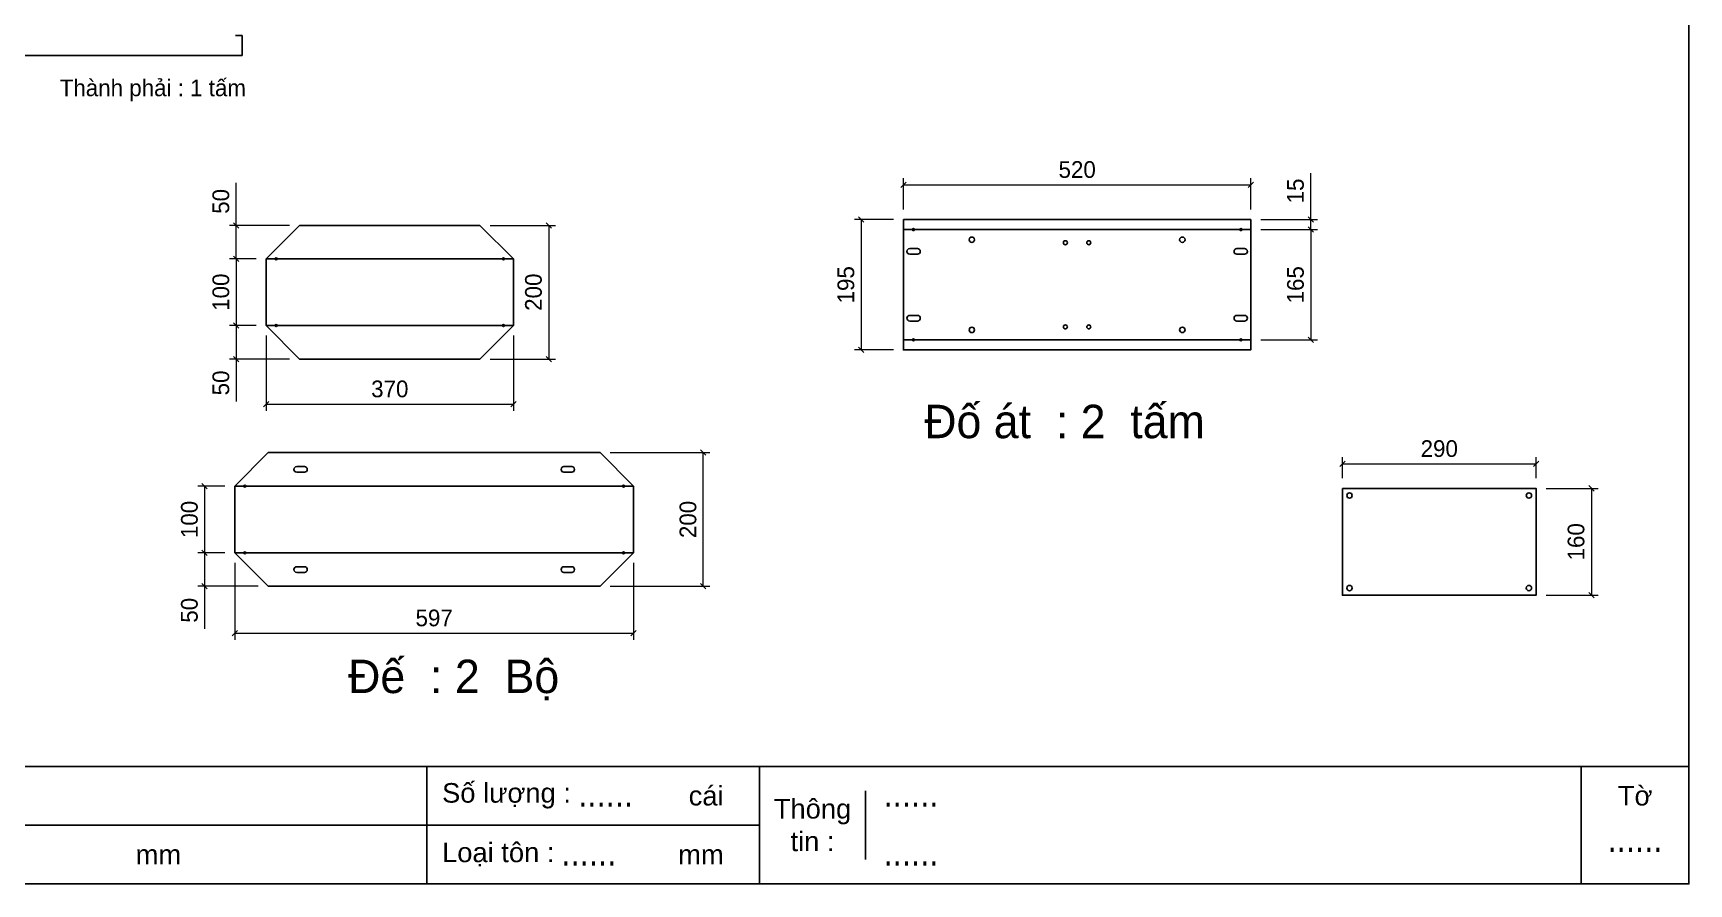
# Model space of a CAD drawing. Header units: millimetres. Extents: x 0 to 4348, y 0 to 3075.
# Drawn here: x 1870 to 4348, y 0 to 1273 of the extents above; entities that cross this region are included whole.
import ezdxf
from ezdxf.enums import TextEntityAlignment as Align

# ---------------------------------------------------------------- set-up
doc = ezdxf.new("R2010")
doc.units = ezdxf.units.MM
doc.layers.add('CNC', color=7, linetype='Continuous')
doc.layers.add('DIM', color=253, linetype='Continuous')
doc.styles.add('Arial', font='arial.ttf')
doc.styles.add('Tahoma (Input Text)', font='tahoma.ttf')
doc.dimstyles.new('Dim-25', dxfattribs={"dimtxt": 25, "dimasz": 8, "dimexe": 10, "dimexo": 15, "dimgap": 10, "dimtad": 1, "dimdec": 0, "dimtxsty": 'Standard', "dimblk": 'OBLIQUE', "dimcen": 10, "dimclrd": 5, "dimclre": 5, "dimclrt": 3, "dimazin": 3, "dimtfac": 1, "dimtdec": 0, "dimtmove": 0, "dimatfit": 3, "dimldrblk": 'OBLIQUE', "dimlwd": 9, "dimlwe": 9})

# ---------------------------------------------------------------- blocks, each defined once
blk = doc.blocks.new('khungtenAsean2')
at = {"color": 7}
for p, q in [((2970, -1980), (0, -1980)), ((1680, -1980), (1680, -2100)), ((2020, -1980), (2020, -2100)), ((2860, -1980), (2860, -2100)), ((2128.3, -2005), (2128.3, -2075)), ((2020, -2040), (0, -2040))]:
    blk.add_line(p, q, dxfattribs=at)
blk.add_lwpolyline([(0, 0), (2970, 0), (2970, -2100), (0, -2100)], close=True, dxfattribs=at)
at = {"color": 2, "char_height": 20, "style": 'Arial'}
for s, insert, width, attachment_point in [('  Số lượng :', (1680, -2010), 917.634, 4), ('cái', (1947.6, -2010), 917.634, 4), ('Thông\\Ptin :', (2074.2, -2040), 108.311, 5), ('Tờ', (2915, -2010), 110, 5), ('mm', (1382.3, -2070), 917.634, 4), ('  Loại tôn :', (1680, -2070), 917.634, 4), ('mm', (1936.9, -2070), 917.634, 4)]:
    blk.add_mtext(s, dxfattribs=dict(at, insert=insert, width=width, attachment_point=attachment_point))
at = {"color": 1, "style": 'Tahoma (Input Text)', "flags": 8}
for tag, p in [('#01', (137.1, -2021.3)), ('#03', (506.6, -2019.3)), ('#05', (1106.6, -2021.3)), ('#07', (1834.7, -2021.3)), ('#09', (2146.7, -2021.3)), ('#02', (98.5, -2081.3)), ('#04', (486.1, -2081.3)), ('#06', (1065.3, -2081.3)), ('#08', (1817.4, -2081.3)), ('#10', (2146.7, -2081.3))]:
    blk.add_attdef(tag, p, '', height=25, dxfattribs=at)
blk.add_attdef('#11', text='', height=25, dxfattribs=at).set_placement((2915, -2067.3), align=Align.CENTER)
blk = doc.blocks.new('*D26')
at = {"color": 0, "linetype": 'ByBlock', "lineweight": -2}
for p, q in [((2646, 981.4), (2638, 989.4)), ((2638, 789.4), (2646, 781.4))]:
    blk.add_line(p, q, dxfattribs=at)
at = {"layer": 'Defpoints', "color": 0, "transparency": 16777216}
for p in [(2539.2, 985.4), (2539.2, 785.4), (2642, 785.4)]:
    blk.add_point(p, dxfattribs=at)
at = {"layer": 'DIM', "color": 5, "lineweight": 9, "transparency": 16777216}
for p, q in [((2554.2, 985.4), (2652, 985.4)), ((2642, 985.4), (2642, 785.4)), ((2554.2, 785.4), (2652, 785.4))]:
    blk.add_line(p, q, dxfattribs=at)
at = {"layer": 'DIM', "color": 3, "transparency": 16777216, "insert": (2619.3, 885.4), "char_height": 25, "attachment_point": 5, "rotation": 90}
blk.add_mtext('200', dxfattribs=at)
blk = doc.blocks.new('_Oblique')
at = {"color": 0, "linetype": 'ByBlock', "lineweight": -2}
blk.add_line((-0.5, -0.5), (0.5, 0.5), dxfattribs=at)
blk = doc.blocks.new('*D27')
at = {"color": 0, "linetype": 'ByBlock', "lineweight": -2}
for p, q in [((2223.2, 721.7), (2215.2, 713.7)), ((2585.2, 713.7), (2593.2, 721.7))]:
    blk.add_line(p, q, dxfattribs=at)
at = {"layer": 'Defpoints', "color": 0, "transparency": 16777216}
for p in [(2219.2, 835.4), (2589.2, 835.4), (2589.2, 717.7)]:
    blk.add_point(p, dxfattribs=at)
at = {"layer": 'DIM', "color": 5, "lineweight": 9, "transparency": 16777216}
for p, q in [((2219.2, 820.4), (2219.2, 707.7)), ((2589.2, 820.4), (2589.2, 707.7)), ((2219.2, 717.7), (2589.2, 717.7))]:
    blk.add_line(p, q, dxfattribs=at)
at = {"layer": 'DIM', "color": 3, "transparency": 16777216, "insert": (2404.2, 740.5), "char_height": 25, "attachment_point": 5}
blk.add_mtext('370', dxfattribs=at)
blk = doc.blocks.new('*D28')
at = {"color": 0, "linetype": 'ByBlock', "lineweight": -2}
for p, q in [((2178.2, 931.4), (2170.2, 939.4)), ((2170.2, 839.4), (2178.2, 831.4))]:
    blk.add_line(p, q, dxfattribs=at)
at = {"layer": 'Defpoints', "color": 0, "transparency": 16777216}
for p in [(2219.2, 935.4), (2174.2, 835.4), (2219.2, 835.4)]:
    blk.add_point(p, dxfattribs=at)
at = {"layer": 'DIM', "color": 5, "lineweight": 9, "transparency": 16777216}
for p, q in [((2204.2, 935.4), (2164.2, 935.4)), ((2174.2, 935.4), (2174.2, 835.4)), ((2204.2, 835.4), (2164.2, 835.4))]:
    blk.add_line(p, q, dxfattribs=at)
at = {"layer": 'DIM', "color": 3, "transparency": 16777216, "insert": (2151.5, 885.4), "char_height": 25, "attachment_point": 5, "rotation": 90}
blk.add_mtext('100', dxfattribs=at)
blk = doc.blocks.new('*D29')
at = {"color": 0, "linetype": 'ByBlock', "lineweight": -2}
for p, q in [((2178.2, 981.4), (2170.2, 989.4)), ((2170.2, 939.4), (2178.2, 931.4))]:
    blk.add_line(p, q, dxfattribs=at)
at = {"layer": 'Defpoints', "color": 0, "transparency": 16777216}
for p in [(2174.2, 985.4), (2269.2, 985.4), (2219.2, 935.4)]:
    blk.add_point(p, dxfattribs=at)
at = {"layer": 'DIM', "color": 5, "lineweight": 9, "transparency": 16777216}
for p, q in [((2174.2, 985.4), (2174.2, 1049.2)), ((2254.2, 985.4), (2164.2, 985.4)), ((2174.2, 935.4), (2174.2, 985.4)), ((2204.2, 935.4), (2164.2, 935.4))]:
    blk.add_line(p, q, dxfattribs=at)
at = {"layer": 'DIM', "color": 3, "transparency": 16777216, "insert": (2151.5, 1021.3), "char_height": 25, "attachment_point": 5, "rotation": 90}
blk.add_mtext('50', dxfattribs=at)
blk = doc.blocks.new('*D30')
at = {"color": 0, "linetype": 'ByBlock', "lineweight": -2}
for p, q in [((2178.2, 831.4), (2170.2, 839.4)), ((2170.2, 789.4), (2178.2, 781.4))]:
    blk.add_line(p, q, dxfattribs=at)
at = {"layer": 'Defpoints', "color": 0, "transparency": 16777216}
for p in [(2219.2, 835.4), (2174.2, 785.4), (2269.2, 785.4)]:
    blk.add_point(p, dxfattribs=at)
at = {"layer": 'DIM', "color": 5, "lineweight": 9, "transparency": 16777216}
for p, q in [((2204.2, 835.4), (2164.2, 835.4)), ((2174.2, 835.4), (2174.2, 785.4)), ((2254.2, 785.4), (2164.2, 785.4)), ((2174.2, 785.4), (2174.2, 721.7))]:
    blk.add_line(p, q, dxfattribs=at)
at = {"layer": 'DIM', "color": 3, "transparency": 16777216, "insert": (2151.5, 749.6), "char_height": 25, "attachment_point": 5, "rotation": 90}
blk.add_mtext('50', dxfattribs=at)
blk = doc.blocks.new('*D31')
at = {"color": 0, "linetype": 'ByBlock', "lineweight": -2}
for p, q in [((2176.1, 379), (2168.1, 371)), ((2765.1, 371), (2773.1, 379))]:
    blk.add_line(p, q, dxfattribs=at)
at = {"layer": 'Defpoints', "color": 0, "transparency": 16777216}
for p in [(2172.1, 495.3), (2769.1, 495.3), (2769.1, 375)]:
    blk.add_point(p, dxfattribs=at)
at = {"layer": 'DIM', "color": 5, "lineweight": 9, "transparency": 16777216}
for p, q in [((2172.1, 480.3), (2172.1, 365)), ((2769.1, 480.3), (2769.1, 365)), ((2172.1, 375), (2769.1, 375))]:
    blk.add_line(p, q, dxfattribs=at)
at = {"layer": 'DIM', "color": 3, "transparency": 16777216, "insert": (2470.6, 397.8), "char_height": 25, "attachment_point": 5}
blk.add_mtext('597', dxfattribs=at)
blk = doc.blocks.new('*D32')
at = {"color": 0, "linetype": 'ByBlock', "lineweight": -2}
for p, q in [((2131.1, 591.3), (2123.1, 599.3)), ((2123.1, 499.3), (2131.1, 491.3))]:
    blk.add_line(p, q, dxfattribs=at)
at = {"layer": 'Defpoints', "color": 0, "transparency": 16777216}
for p in [(2172.1, 595.3), (2127.1, 495.3), (2172.1, 495.3)]:
    blk.add_point(p, dxfattribs=at)
at = {"layer": 'DIM', "color": 5, "lineweight": 9, "transparency": 16777216}
for p, q in [((2157.1, 595.3), (2117.1, 595.3)), ((2127.1, 595.3), (2127.1, 495.3)), ((2157.1, 495.3), (2117.1, 495.3))]:
    blk.add_line(p, q, dxfattribs=at)
at = {"layer": 'DIM', "color": 3, "transparency": 16777216, "insert": (2104.4, 545.3), "char_height": 25, "attachment_point": 5, "rotation": 90}
blk.add_mtext('100', dxfattribs=at)
blk = doc.blocks.new('*D33')
at = {"color": 0, "linetype": 'ByBlock', "lineweight": -2}
for p, q in [((2131.1, 491.3), (2123.1, 499.3)), ((2123.1, 449.3), (2131.1, 441.3))]:
    blk.add_line(p, q, dxfattribs=at)
at = {"layer": 'Defpoints', "color": 0, "transparency": 16777216}
for p in [(2172.1, 495.3), (2127.1, 445.3), (2222.1, 445.3)]:
    blk.add_point(p, dxfattribs=at)
at = {"layer": 'DIM', "color": 5, "lineweight": 9, "transparency": 16777216}
for p, q in [((2157.1, 495.3), (2117.1, 495.3)), ((2127.1, 495.3), (2127.1, 445.3)), ((2207.1, 445.3), (2117.1, 445.3)), ((2127.1, 445.3), (2127.1, 381.6))]:
    blk.add_line(p, q, dxfattribs=at)
at = {"layer": 'DIM', "color": 3, "transparency": 16777216, "insert": (2104.4, 409.4), "char_height": 25, "attachment_point": 5, "rotation": 90}
blk.add_mtext('50', dxfattribs=at)
blk = doc.blocks.new('f3daunguoc')
at = {"layer": 'CNC', "color": 2, "lineweight": -3}
blk.add_circle((0, 0), 1.5, dxfattribs=at)
blk = doc.blocks.new('ovan8.5x20')
at = {"layer": 'CNC', "color": 2, "lineweight": -3}
for p, q in [((5.7, 4.2), (-5.8, 4.2)), ((-5.8, -4.2), (5.7, -4.2))]:
    blk.add_line(p, q, dxfattribs=at)
for centre, start, end in [((-5.8, 0), 90, 270), ((5.7, 0), 270, 90)]:
    blk.add_arc(centre, 4.25, start, end, dxfattribs=at)
blk = doc.blocks.new('*D34')
at = {"color": 0, "linetype": 'ByBlock', "lineweight": -2}
for p, q in [((2877.4, 641.3), (2869.4, 649.3)), ((2869.4, 449.3), (2877.4, 441.3))]:
    blk.add_line(p, q, dxfattribs=at)
at = {"layer": 'Defpoints', "color": 0, "ltscale": 3, "transparency": 16777216}
for p in [(2719.1, 645.3), (2873.4, 645.3), (2719.1, 445.3)]:
    blk.add_point(p, dxfattribs=at)
at = {"layer": 'DIM', "color": 5, "lineweight": 9, "ltscale": 3, "transparency": 16777216}
for p, q in [((2734.1, 645.3), (2883.4, 645.3)), ((2873.4, 445.3), (2873.4, 645.3)), ((2734.1, 445.3), (2883.4, 445.3))]:
    blk.add_line(p, q, dxfattribs=at)
at = {"layer": 'DIM', "color": 3, "ltscale": 3, "transparency": 16777216, "insert": (2850.6, 545.3), "char_height": 25, "attachment_point": 5, "rotation": 90}
blk.add_mtext('200', dxfattribs=at)
blk = doc.blocks.new('*D45')
at = {"color": 0, "linetype": 'ByBlock', "lineweight": -2}
for p, q in [((3833.8, 632.5), (3825.8, 624.5)), ((4115.8, 624.5), (4123.8, 632.5))]:
    blk.add_line(p, q, dxfattribs=at)
at = {"layer": 'Defpoints', "color": 0, "ltscale": 3, "transparency": 16777216}
for p in [(4119.8, 628.5), (3829.8, 591.9), (4119.8, 591.9)]:
    blk.add_point(p, dxfattribs=at)
at = {"layer": 'DIM', "color": 5, "lineweight": 9, "ltscale": 3, "transparency": 16777216}
for p, q in [((3829.8, 606.9), (3829.8, 638.5)), ((3829.8, 628.5), (4119.8, 628.5)), ((4119.8, 606.9), (4119.8, 638.5))]:
    blk.add_line(p, q, dxfattribs=at)
at = {"layer": 'DIM', "color": 3, "ltscale": 3, "transparency": 16777216, "insert": (3974.8, 651.2), "char_height": 25, "attachment_point": 5}
blk.add_mtext('290', dxfattribs=at)
blk = doc.blocks.new('*D46')
at = {"color": 0, "linetype": 'ByBlock', "lineweight": -2}
for p, q in [((4206.4, 587.9), (4198.4, 595.9)), ((4198.4, 435.9), (4206.4, 427.9))]:
    blk.add_line(p, q, dxfattribs=at)
at = {"layer": 'Defpoints', "color": 0, "ltscale": 3, "transparency": 16777216}
for p in [(4119.8, 591.9), (4119.8, 431.9), (4202.4, 431.9)]:
    blk.add_point(p, dxfattribs=at)
at = {"layer": 'DIM', "color": 5, "lineweight": 9, "ltscale": 3, "transparency": 16777216}
for p, q in [((4134.8, 591.9), (4212.4, 591.9)), ((4202.4, 591.9), (4202.4, 431.9)), ((4134.8, 431.9), (4212.4, 431.9))]:
    blk.add_line(p, q, dxfattribs=at)
at = {"layer": 'DIM', "color": 3, "ltscale": 3, "transparency": 16777216, "insert": (4179.6, 511.9), "char_height": 25, "attachment_point": 5, "rotation": 90}
blk.add_mtext('160', dxfattribs=at)
blk = doc.blocks.new('*D53')
at = {"color": 0, "linetype": 'ByBlock', "lineweight": -2}
for p, q in [((3176.8, 1050), (3168.8, 1042)), ((3689, 1042), (3697, 1050))]:
    blk.add_line(p, q, dxfattribs=at)
at = {"layer": 'Defpoints', "color": 0, "ltscale": 3, "transparency": 16777216}
for p in [(3693, 1046), (3172.8, 994), (3693, 994)]:
    blk.add_point(p, dxfattribs=at)
at = {"layer": 'DIM', "color": 5, "lineweight": 9, "ltscale": 3, "transparency": 16777216}
for p, q in [((3172.8, 1009), (3172.8, 1056)), ((3172.8, 1046), (3693, 1046)), ((3693, 1009), (3693, 1056))]:
    blk.add_line(p, q, dxfattribs=at)
at = {"layer": 'DIM', "color": 3, "ltscale": 3, "transparency": 16777216, "insert": (3432.9, 1068.8), "char_height": 25, "attachment_point": 5}
blk.add_mtext('520', dxfattribs=at)
blk = doc.blocks.new('*D54')
at = {"color": 0, "linetype": 'ByBlock', "lineweight": -2}
for p, q in [((3113.7, 990), (3105.7, 998)), ((3105.7, 803), (3113.7, 795))]:
    blk.add_line(p, q, dxfattribs=at)
at = {"layer": 'Defpoints', "color": 0, "ltscale": 3, "transparency": 16777216}
for p in [(3172.8, 994), (3109.7, 799), (3172.8, 799)]:
    blk.add_point(p, dxfattribs=at)
at = {"layer": 'DIM', "color": 5, "lineweight": 9, "ltscale": 3, "transparency": 16777216}
for p, q in [((3157.8, 994), (3099.7, 994)), ((3109.7, 994), (3109.7, 799)), ((3157.8, 799), (3099.7, 799))]:
    blk.add_line(p, q, dxfattribs=at)
at = {"layer": 'DIM', "color": 3, "ltscale": 3, "transparency": 16777216, "insert": (3086.9, 896.5), "char_height": 25, "attachment_point": 5, "rotation": 90}
blk.add_mtext('195', dxfattribs=at)
blk = doc.blocks.new('*D55')
at = {"color": 0, "linetype": 'ByBlock', "lineweight": -2}
for p, q in [((3778.5, 998), (3786.5, 990)), ((3786.5, 975), (3778.5, 983))]:
    blk.add_line(p, q, dxfattribs=at)
at = {"layer": 'Defpoints', "color": 0, "ltscale": 3, "transparency": 16777216}
for p in [(3692.8, 994), (3782.5, 994), (3692.8, 979)]:
    blk.add_point(p, dxfattribs=at)
at = {"layer": 'DIM', "color": 5, "lineweight": 9, "ltscale": 3, "transparency": 16777216}
for p, q in [((3782.5, 994), (3782.5, 1063.7)), ((3707.8, 994), (3792.5, 994)), ((3782.5, 979), (3782.5, 994)), ((3707.8, 979), (3792.5, 979)), ((3782.5, 979), (3782.5, 971))]:
    blk.add_line(p, q, dxfattribs=at)
at = {"layer": 'DIM', "color": 3, "ltscale": 3, "transparency": 16777216, "insert": (3759.7, 1036.9), "char_height": 25, "attachment_point": 5, "rotation": 90}
blk.add_mtext('15', dxfattribs=at)
blk = doc.blocks.new('*D56')
at = {"color": 0, "linetype": 'ByBlock', "lineweight": -2}
for p, q in [((3786.5, 975), (3778.5, 983)), ((3778.5, 818), (3786.5, 810))]:
    blk.add_line(p, q, dxfattribs=at)
at = {"layer": 'Defpoints', "color": 0, "ltscale": 3, "transparency": 16777216}
for p in [(3692.8, 979), (3692.8, 814), (3782.5, 814)]:
    blk.add_point(p, dxfattribs=at)
at = {"layer": 'DIM', "color": 5, "lineweight": 9, "ltscale": 3, "transparency": 16777216}
for p, q in [((3707.8, 979), (3792.5, 979)), ((3782.5, 979), (3782.5, 814)), ((3707.8, 814), (3792.5, 814))]:
    blk.add_line(p, q, dxfattribs=at)
at = {"layer": 'DIM', "color": 3, "ltscale": 3, "transparency": 16777216, "insert": (3759.7, 896.5), "char_height": 25, "attachment_point": 5, "rotation": 90}
blk.add_mtext('165', dxfattribs=at)

msp = doc.modelspace()

# ---------------------------------------------------------------- linework, layer by layer
at = {"color": 7}
for p, q in [((2183.3, 1269.6), (2173.3, 1269.6)), ((2183.3, 1239.6), (2183.3, 1269.6)), ((2183.3, 1239.6), (1813.3, 1239.6)), ((2219.2, 935.4), (2269.2, 985.4)), ((2269.2, 985.4), (2539.2, 985.4)), ((2539.2, 985.4), (2589.2, 935.4)), ((2219.2, 935.4), (2589.2, 935.4)), ((2219.2, 835.4), (2219.2, 935.4)), ((2589.2, 935.4), (2589.2, 835.4)), ((2589.2, 835.4), (2219.2, 835.4)), ((2219.2, 835.4), (2269.2, 785.4)), ((2589.2, 835.4), (2539.2, 785.4)), ((2539.2, 785.4), (2269.2, 785.4)), ((2172.1, 595.3), (2222.1, 645.3)), ((2222.1, 645.3), (2719.1, 645.3)), ((2719.1, 645.3), (2769.1, 595.3)), ((2172.1, 595.3), (2769.1, 595.3)), ((2172.1, 495.3), (2172.1, 595.3)), ((2769.1, 595.3), (2769.1, 495.3)), ((2769.1, 495.3), (2172.1, 495.3)), ((2172.1, 495.3), (2222.1, 445.3)), ((2769.1, 495.3), (2719.1, 445.3)), ((2719.1, 445.3), (2222.1, 445.3))]:
    msp.add_line(p, q, dxfattribs=at)
at = {"color": 7, "ltscale": 3}
msp.add_line((3172.8, 994), (3693, 994), dxfattribs=at)
at = {"color": 2, "ltscale": 3}
msp.add_lwpolyline([(3172.8, 994), (3692.8, 994), (3692.8, 799), (3172.8, 799)], close=True, dxfattribs=at)
at = {"color": 8, "ltscale": 3}
msp.add_lwpolyline([(3172.8, 979), (3692.8, 979), (3692.8, 814), (3172.8, 814)], close=True, dxfattribs=at)
at = {"color": 7}
msp.add_lwpolyline([(3829.8, 591.9), (4119.8, 591.9), (4119.8, 431.9), (3829.8, 431.9)], close=True, dxfattribs=at)
at = {"color": 2, "ltscale": 3}
for centre, radius in [((3275.3, 964), 4), ((3590.3, 964), 4), ((3415.3, 959.5), 3), ((3450.3, 959.5), 3), ((3275.3, 829), 4), ((3415.3, 833.5), 3), ((3450.3, 833.5), 3), ((3590.3, 829), 4)]:
    msp.add_circle(centre, radius, dxfattribs=at)
at = {"color": 7}
for centre in [(3840.5, 581.2), (4109, 581.2), (3840.5, 442.7), (4109, 442.7)]:
    msp.add_circle(centre, 4, dxfattribs=at)

# ---------------------------------------------------------------- block references
ref = msp.add_blockref('khungtenAsean2', (0, 3074.6), dxfattribs=dict(at, xscale=1.464099999997415, yscale=1.464099999997415, zscale=1.464099999997415))
ref.add_attrib('#11', '......', dxfattribs={"color": 1, "height": 36.6, "style": 'Tahoma (Input Text)'}).set_placement((4267.8, 47.8), align=Align.CENTER)
ref.add_attrib('#09', '......', (3143, 115.3), dxfattribs={"color": 1, "height": 36.6, "style": 'Tahoma (Input Text)'})
ref.add_attrib('#10', '......', (3143, 27.4), dxfattribs={"color": 1, "height": 36.6, "style": 'Tahoma (Input Text)'})
ref.add_attrib('#08', '......', (2660.9, 27.4), dxfattribs={"color": 1, "height": 36.6, "style": 'Tahoma (Input Text)'})
ref.add_attrib('#07', '......', (2686.2, 115.3), dxfattribs={"color": 1, "height": 36.6, "style": 'Tahoma (Input Text)'})
at = {"lineweight": -3, "xscale": -1}
for p, rotation in [((3187.8, 979), 270), ((2574.2, 935.4), 90), ((2574.2, 835.4), 90), ((3678, 814), 90), ((2754.1, 595.3), 90), ((2754.1, 495.3), 90)]:
    msp.add_blockref('f3daunguoc', p, dxfattribs=dict(at, rotation=rotation))
at = {"lineweight": -3}
for p, rotation in [((3678, 979), 90), ((2234.2, 935.4), 270), ((2234.2, 835.4), 270), ((3187.8, 814), 270), ((2187.1, 595.3), 270), ((2187.1, 495.3), 270)]:
    msp.add_blockref('f3daunguoc', p, dxfattribs=dict(at, rotation=rotation))
at = {"layer": 'CNC', "lineweight": -3}
msp.add_blockref('ovan8.5x20', (3188.1, 946.5), dxfattribs=at)
at = {"layer": 'CNC', "lineweight": -3, "xscale": -1}
for p in [(3677.6, 946.5), (2270.6, 470.3), (2670.6, 470.3)]:
    msp.add_blockref('ovan8.5x20', p, dxfattribs=at)
at = {"layer": 'CNC', "lineweight": -3, "xscale": -1, "rotation": 180}
msp.add_blockref('ovan8.5x20', (3188.1, 846.5), dxfattribs=at)
at = {"layer": 'CNC', "lineweight": -3, "rotation": 180}
for p in [(3677.6, 846.5), (2270.6, 620.3), (2670.6, 620.3)]:
    msp.add_blockref('ovan8.5x20', p, dxfattribs=at)

# ---------------------------------------------------------------- texts
at = {"color": 2, "attachment_point": 5}
for s, insert, char_height, width in [('Thành phải : 1 tấm', (2049.6, 1187.4), 25, 1072), ('Đố át  : 2  tấm', (3414, 691.6), 50, 1216.419), ('Đế  : 2  Bộ', (2499.8, 305), 50, 1216.419)]:
    msp.add_mtext(s, dxfattribs=dict(at, insert=insert, char_height=char_height, width=width))

# ---------------------------------------------------------------- dimensions: what is measured, and where the dimension line sits
at = {"layer": 'DIM', "color": 7, "ltscale": 3}
dim = msp.add_linear_dim(base=(3693, 1046), p1=(3172.8, 994), p2=(3693, 994), dimstyle='Dim-25', dxfattribs=at)
dim.commit()
dim.dimension.update_dxf_attribs({"geometry": '*D53', "text_midpoint": (3432.9, 1068.8)})
at = {"layer": 'DIM', "color": 7}
for base, p1, p2, picture, middle in [((2174.2, 985.4), (2219.2, 935.4), (2269.2, 985.4), '*D29', (2151.5, 1021.3)), ((2642, 785.4), (2539.2, 985.4), (2539.2, 785.4), '*D26', (2619.3, 885.4)), ((2174.2, 835.4), (2219.2, 935.4), (2219.2, 835.4), '*D28', (2151.5, 885.4)), ((2174.2, 785.4), (2219.2, 835.4), (2269.2, 785.4), '*D30', (2151.5, 749.6)), ((2127.1, 495.3), (2172.1, 595.3), (2172.1, 495.3), '*D32', (2104.4, 545.3)), ((2127.1, 445.3), (2172.1, 495.3), (2222.1, 445.3), '*D33', (2104.4, 409.4))]:
    dim = msp.add_linear_dim(base=base, p1=p1, p2=p2, angle=90, dimstyle='Dim-25', dxfattribs=at)
    dim.commit()
    dim.dimension.update_dxf_attribs({"geometry": picture, "text_midpoint": middle})
at = {"layer": 'DIM', "color": 2, "ltscale": 3}
for base, p1, p2, picture, middle in [((3782.5, 994), (3692.8, 979), (3692.8, 994), '*D55', (3759.7, 1036.9)), ((3109.7, 799), (3172.8, 994), (3172.8, 799), '*D54', (3086.9, 896.5)), ((3782.5, 814), (3692.8, 979), (3692.8, 814), '*D56', (3759.7, 896.5)), ((2873.4, 645.3), (2719.1, 445.3), (2719.1, 645.3), '*D34', (2850.6, 545.3))]:
    dim = msp.add_linear_dim(base=base, p1=p1, p2=p2, angle=90, dimstyle='Dim-25', dxfattribs=at)
    dim.commit()
    dim.dimension.update_dxf_attribs({"geometry": picture, "text_midpoint": middle})
at = {"layer": 'DIM', "color": 7}
for base, p1, p2, picture, middle in [((2589.2, 717.7), (2219.2, 835.4), (2589.2, 835.4), '*D27', (2404.2, 740.5)), ((2769.1, 375), (2172.1, 495.3), (2769.1, 495.3), '*D31', (2470.6, 397.8))]:
    dim = msp.add_linear_dim(base=base, p1=p1, p2=p2, dimstyle='Dim-25', dxfattribs=at)
    dim.commit()
    dim.dimension.update_dxf_attribs({"geometry": picture, "text_midpoint": middle})
at = {"layer": 'DIM', "color": 1, "ltscale": 3}
dim = msp.add_linear_dim(base=(4119.8, 628.5), p1=(3829.8, 591.9), p2=(4119.8, 591.9), dimstyle='Dim-25', dxfattribs=at)
dim.commit()
dim.dimension.update_dxf_attribs({"geometry": '*D45', "text_midpoint": (3974.8, 651.2)})
dim = msp.add_linear_dim(base=(4202.4, 431.9), p1=(4119.8, 591.9), p2=(4119.8, 431.9), angle=90, dimstyle='Dim-25', dxfattribs=at)
dim.commit()
dim.dimension.update_dxf_attribs({"geometry": '*D46', "text_midpoint": (4179.6, 511.9)})

doc.saveas('drawing.dxf')
